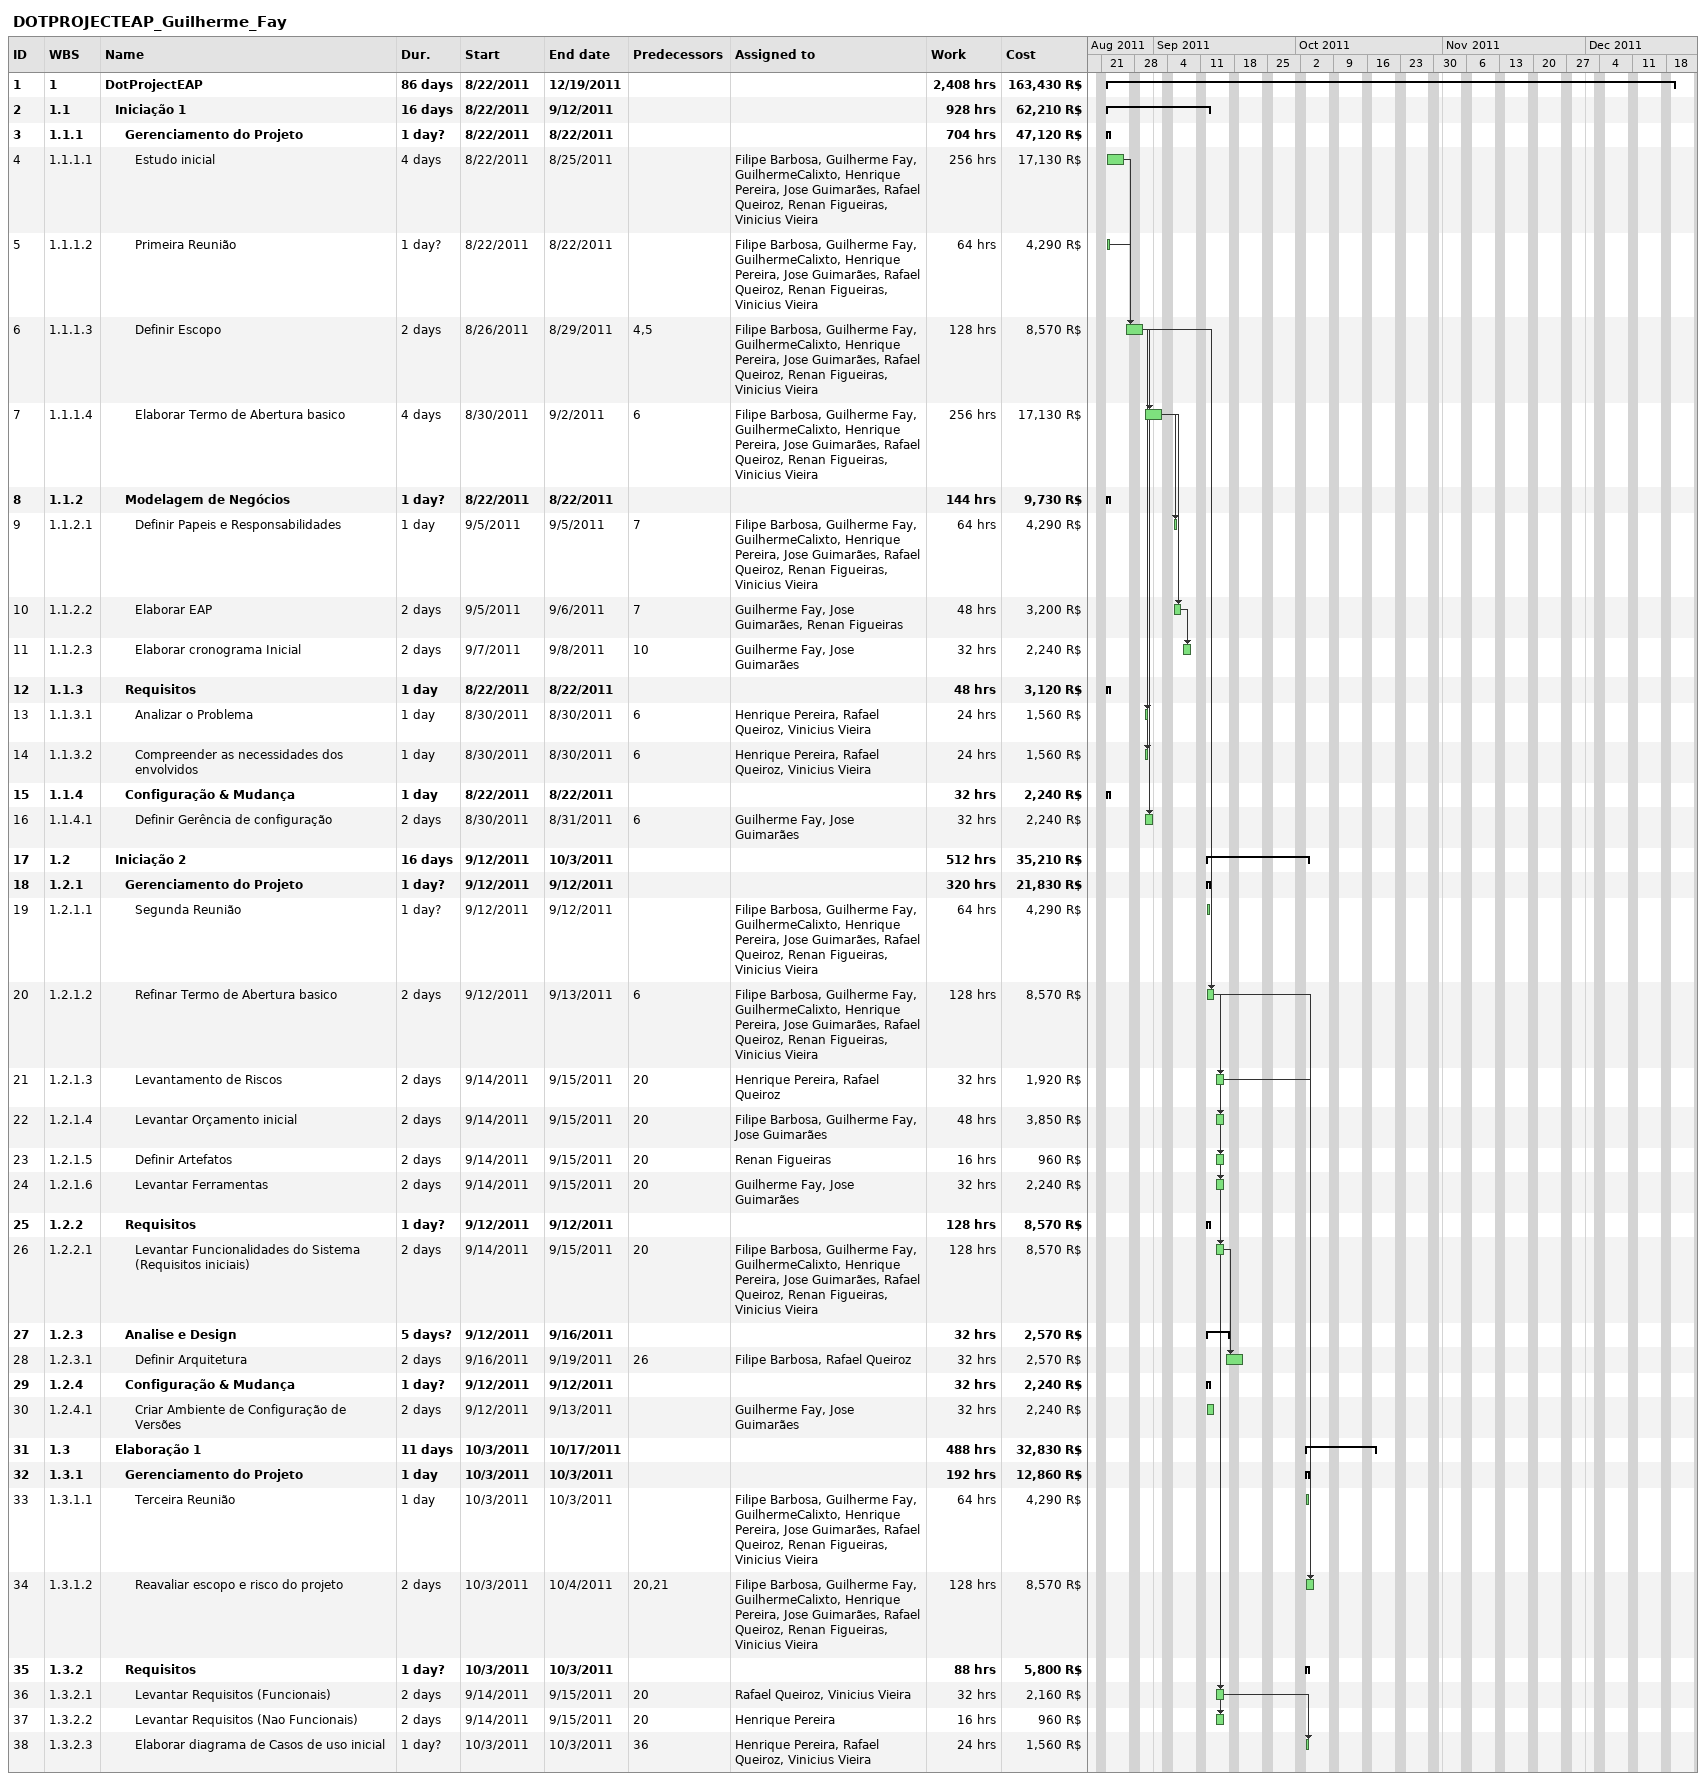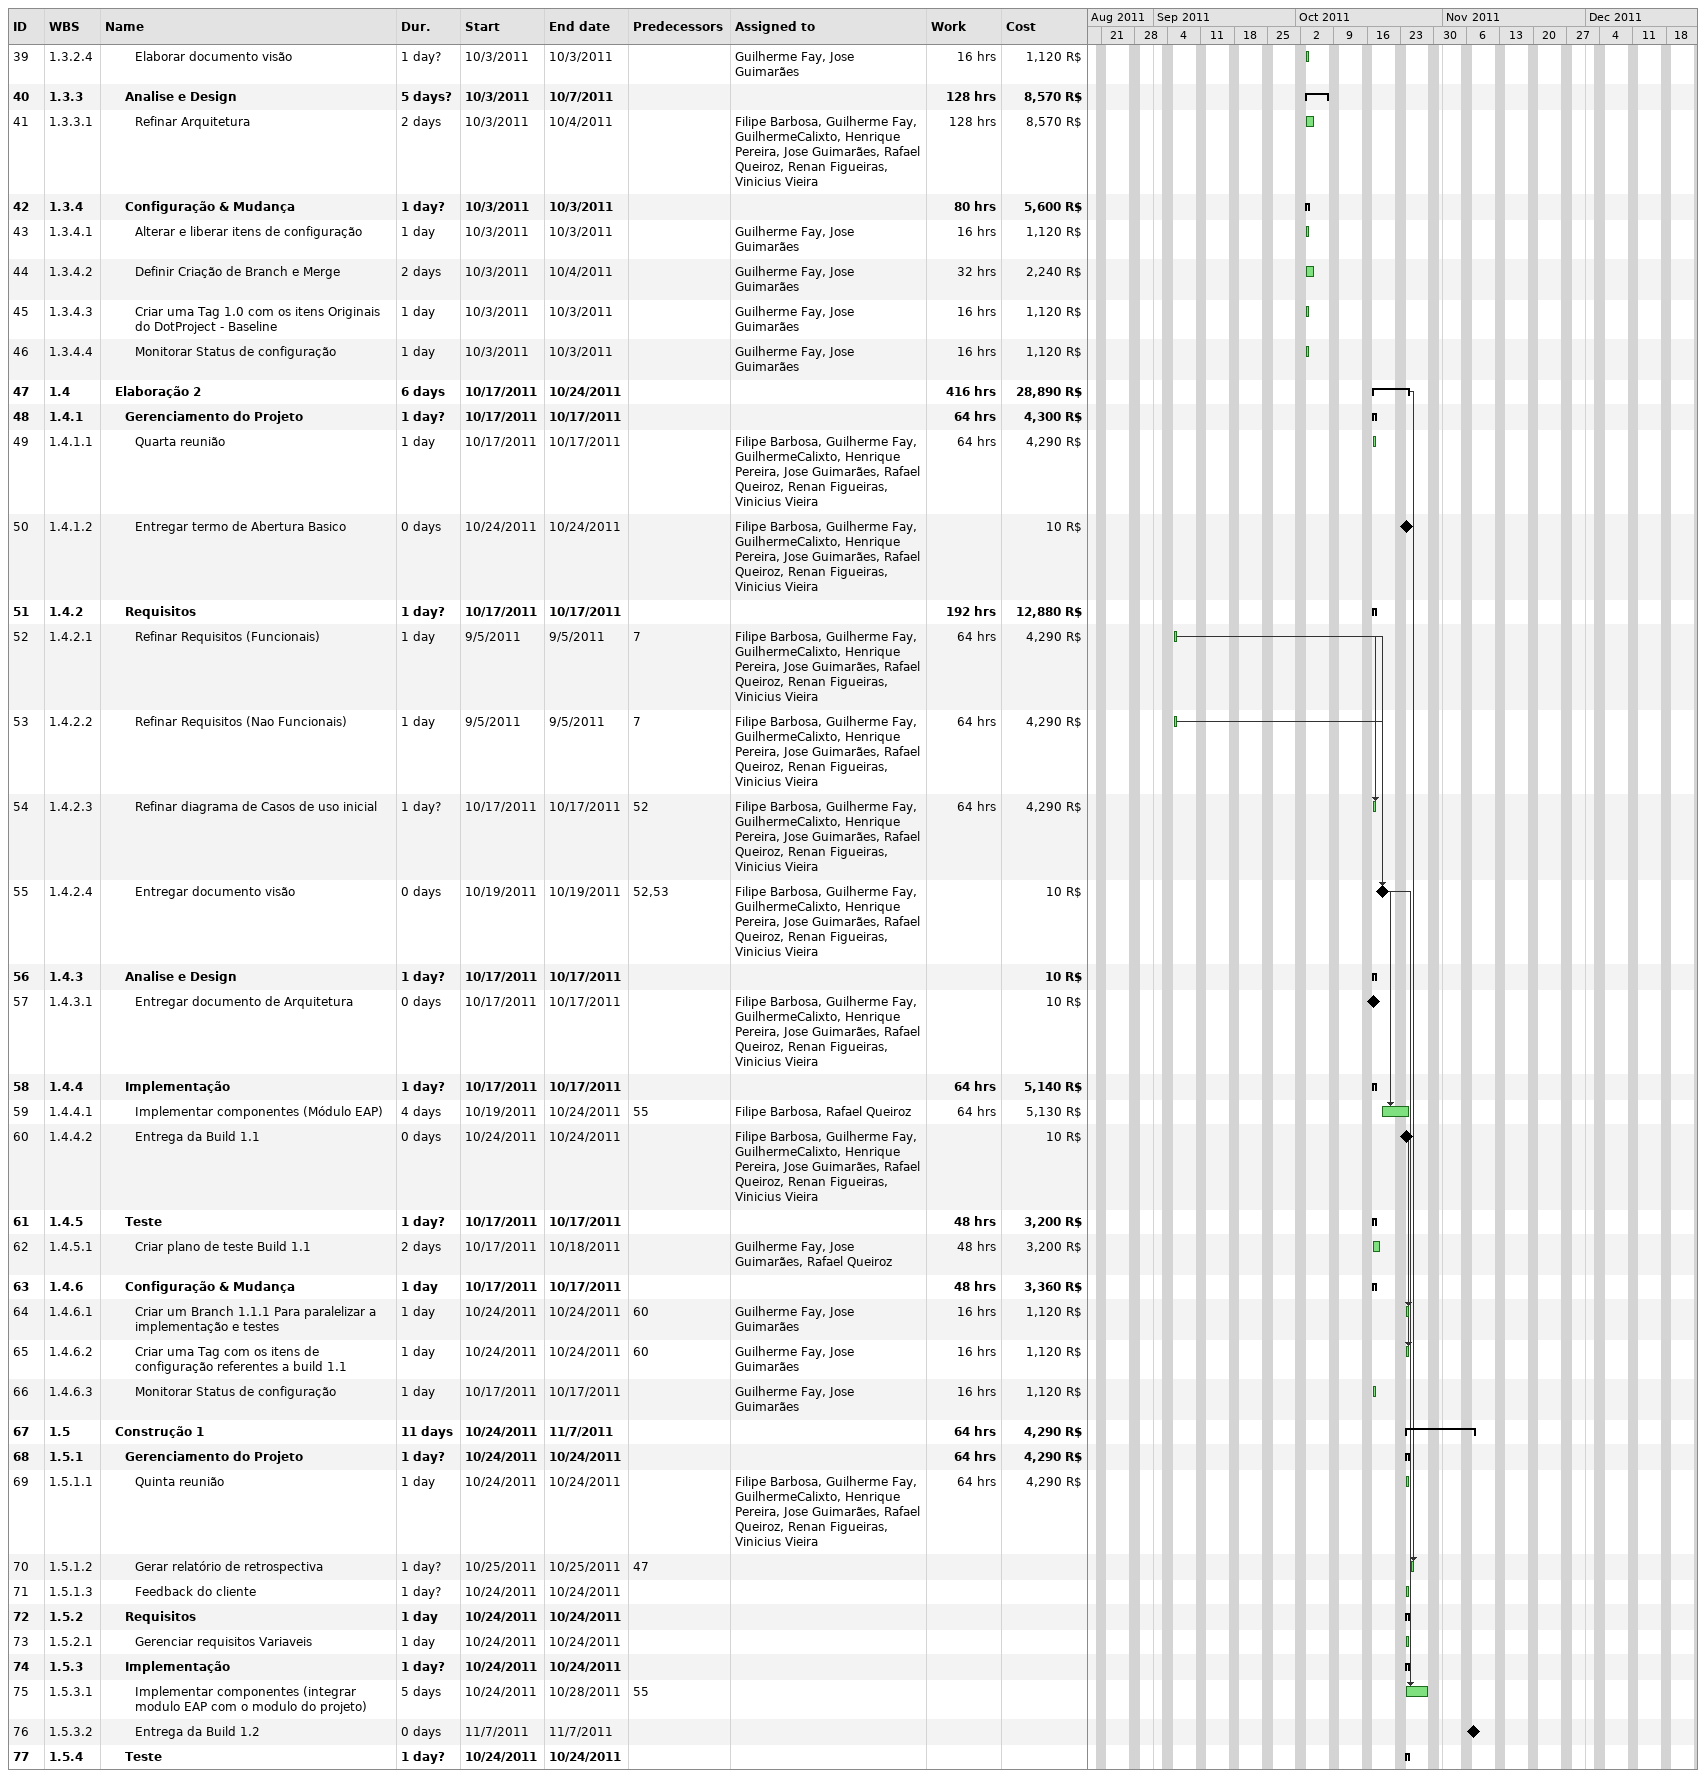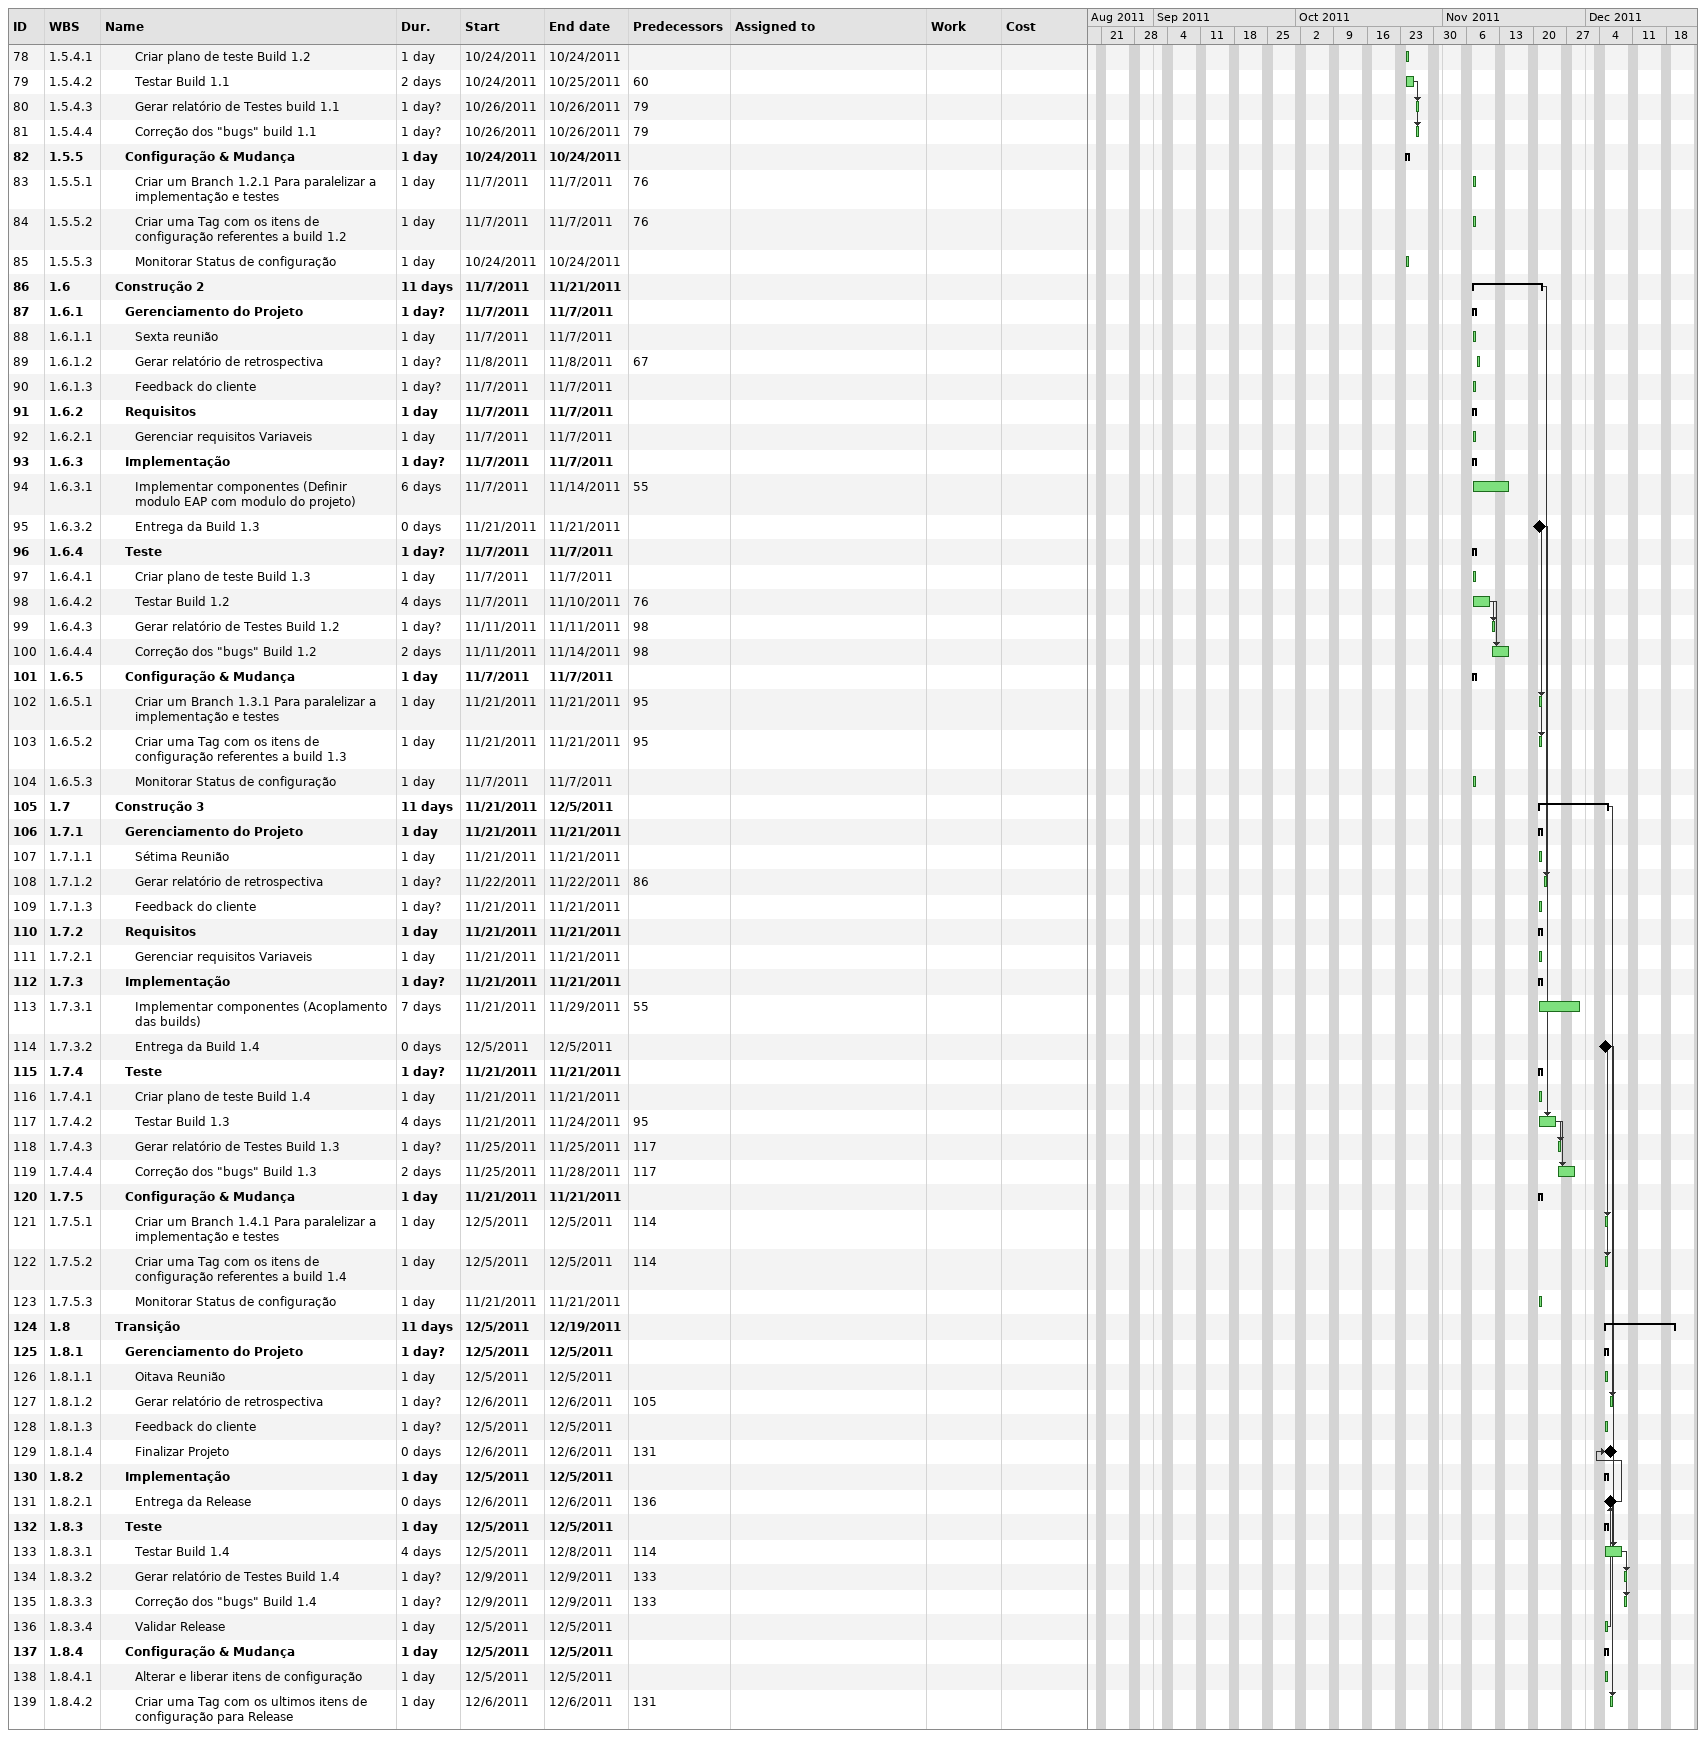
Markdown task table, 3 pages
DOTPROJECTEAP_Guilherme_Fay

| ID | WBS | Task | Duration | Start | Finish | Predecessors | Resources | Work (h) | Cost (R$) |
|---|---|---|---|---|---|---|---|---|---|
| 1 | 1 | **DotProjectEAP** | 86d | 2011-08-22 | 2011-12-19 |  |  | 2408 | 163430 |
| 2 | 1.1 | **Iniciação 1** | 16d | 2011-08-22 | 2011-09-12 |  |  | 928 | 62210 |
| 3 | 1.1.1 | **Gerenciamento do Projeto** | 1d? | 2011-08-22 | 2011-08-22 |  |  | 704 | 47120 |
| 4 | 1.1.1.1 | Estudo inicial | 4d | 2011-08-22 | 2011-08-25 |  | Filipe Barbosa, Guilherme Fay, GuilhermeCalixto, Henrique Pereira, Jose Guimarães, Rafael Queiroz, Renan Figueiras, Vinicius Vieira | 256 | 17130 |
| 5 | 1.1.1.2 | Primeira Reunião | 1d? | 2011-08-22 | 2011-08-22 |  | Filipe Barbosa, Guilherme Fay, GuilhermeCalixto, Henrique Pereira, Jose Guimarães, Rafael Queiroz, Renan Figueiras, Vinicius Vieira | 64 | 4290 |
| 6 | 1.1.1.3 | Definir Escopo | 2d | 2011-08-26 | 2011-08-29 | 4, 5 | Filipe Barbosa, Guilherme Fay, GuilhermeCalixto, Henrique Pereira, Jose Guimarães, Rafael Queiroz, Renan Figueiras, Vinicius Vieira | 128 | 8570 |
| 7 | 1.1.1.4 | Elaborar Termo de Abertura basico | 4d | 2011-08-30 | 2011-09-02 | 6 | Filipe Barbosa, Guilherme Fay, GuilhermeCalixto, Henrique Pereira, Jose Guimarães, Rafael Queiroz, Renan Figueiras, Vinicius Vieira | 256 | 17130 |
| 8 | 1.1.2 | **Modelagem de Negócios** | 1d? | 2011-08-22 | 2011-08-22 |  |  | 144 | 9730 |
| 9 | 1.1.2.1 | Definir Papeis e Responsabilidades | 1d | 2011-09-05 | 2011-09-05 | 7 | Filipe Barbosa, Guilherme Fay, GuilhermeCalixto, Henrique Pereira, Jose Guimarães, Rafael Queiroz, Renan Figueiras, Vinicius Vieira | 64 | 4290 |
| 10 | 1.1.2.2 | Elaborar EAP | 2d | 2011-09-05 | 2011-09-06 | 7 | Guilherme Fay, Jose Guimarães, Renan Figueiras | 48 | 3200 |
| 11 | 1.1.2.3 | Elaborar cronograma Inicial | 2d | 2011-09-07 | 2011-09-08 | 10 | Guilherme Fay, Jose Guimarães | 32 | 2240 |
| 12 | 1.1.3 | **Requisitos** | 1d | 2011-08-22 | 2011-08-22 |  |  | 48 | 3120 |
| 13 | 1.1.3.1 | Analizar o Problema | 1d | 2011-08-30 | 2011-08-30 | 6 | Henrique Pereira, Rafael Queiroz, Vinicius Vieira | 24 | 1560 |
| 14 | 1.1.3.2 | Compreender as necessidades dos envolvidos | 1d | 2011-08-30 | 2011-08-30 | 6 | Henrique Pereira, Rafael Queiroz, Vinicius Vieira | 24 | 1560 |
| 15 | 1.1.4 | **Configuração & Mudança** | 1d | 2011-08-22 | 2011-08-22 |  |  | 32 | 2240 |
| 16 | 1.1.4.1 | Definir Gerência de configuração | 2d | 2011-08-30 | 2011-08-31 | 6 | Guilherme Fay, Jose Guimarães | 32 | 2240 |
| 17 | 1.2 | **Iniciação 2** | 16d | 2011-09-12 | 2011-10-03 |  |  | 512 | 35210 |
| 18 | 1.2.1 | **Gerenciamento do Projeto** | 1d? | 2011-09-12 | 2011-09-12 |  |  | 320 | 21830 |
| 19 | 1.2.1.1 | Segunda Reunião | 1d? | 2011-09-12 | 2011-09-12 |  | Filipe Barbosa, Guilherme Fay, GuilhermeCalixto, Henrique Pereira, Jose Guimarães, Rafael Queiroz, Renan Figueiras, Vinicius Vieira | 64 | 4290 |
| 20 | 1.2.1.2 | Refinar Termo de Abertura basico | 2d | 2011-09-12 | 2011-09-13 | 6 | Filipe Barbosa, Guilherme Fay, GuilhermeCalixto, Henrique Pereira, Jose Guimarães, Rafael Queiroz, Renan Figueiras, Vinicius Vieira | 128 | 8570 |
| 21 | 1.2.1.3 | Levantamento de Riscos | 2d | 2011-09-14 | 2011-09-15 | 20 | Henrique Pereira, Rafael Queiroz | 32 | 1920 |
| 22 | 1.2.1.4 | Levantar Orçamento inicial | 2d | 2011-09-14 | 2011-09-15 | 20 | Filipe Barbosa, Guilherme Fay, Jose Guimarães | 48 | 3850 |
| 23 | 1.2.1.5 | Definir Artefatos | 2d | 2011-09-14 | 2011-09-15 | 20 | Renan Figueiras | 16 | 960 |
| 24 | 1.2.1.6 | Levantar Ferramentas | 2d | 2011-09-14 | 2011-09-15 | 20 | Guilherme Fay, Jose Guimarães | 32 | 2240 |
| 25 | 1.2.2 | **Requisitos** | 1d? | 2011-09-12 | 2011-09-12 |  |  | 128 | 8570 |
| 26 | 1.2.2.1 | Levantar Funcionalidades do Sistema (Requisitos iniciais) | 2d | 2011-09-14 | 2011-09-15 | 20 | Filipe Barbosa, Guilherme Fay, GuilhermeCalixto, Henrique Pereira, Jose Guimarães, Rafael Queiroz, Renan Figueiras, Vinicius Vieira | 128 | 8570 |
| 27 | 1.2.3 | **Analise e Design** | 5d? | 2011-09-12 | 2011-09-16 |  |  | 32 | 2570 |
| 28 | 1.2.3.1 | Definir Arquitetura | 2d | 2011-09-16 | 2011-09-19 | 26 | Filipe Barbosa, Rafael Queiroz | 32 | 2570 |
| 29 | 1.2.4 | **Configuração & Mudança** | 1d? | 2011-09-12 | 2011-09-12 |  |  | 32 | 2240 |
| 30 | 1.2.4.1 | Criar Ambiente de Configuração de Versões | 2d | 2011-09-12 | 2011-09-13 |  | Guilherme Fay, Jose Guimarães | 32 | 2240 |
| 31 | 1.3 | **Elaboração 1** | 11d | 2011-10-03 | 2011-10-17 |  |  | 488 | 32830 |
| 32 | 1.3.1 | **Gerenciamento do Projeto** | 1d | 2011-10-03 | 2011-10-03 |  |  | 192 | 12860 |
| 33 | 1.3.1.1 | Terceira Reunião | 1d | 2011-10-03 | 2011-10-03 |  | Filipe Barbosa, Guilherme Fay, GuilhermeCalixto, Henrique Pereira, Jose Guimarães, Rafael Queiroz, Renan Figueiras, Vinicius Vieira | 64 | 4290 |
| 34 | 1.3.1.2 | Reavaliar escopo e risco do projeto | 2d | 2011-10-03 | 2011-10-04 | 20, 21 | Filipe Barbosa, Guilherme Fay, GuilhermeCalixto, Henrique Pereira, Jose Guimarães, Rafael Queiroz, Renan Figueiras, Vinicius Vieira | 128 | 8570 |
| 35 | 1.3.2 | **Requisitos** | 1d? | 2011-10-03 | 2011-10-03 |  |  | 88 | 5800 |
| 36 | 1.3.2.1 | Levantar Requisitos (Funcionais) | 2d | 2011-09-14 | 2011-09-15 | 20 | Rafael Queiroz, Vinicius Vieira | 32 | 2160 |
| 37 | 1.3.2.2 | Levantar Requisitos (Nao Funcionais) | 2d | 2011-09-14 | 2011-09-15 | 20 | Henrique Pereira | 16 | 960 |
| 38 | 1.3.2.3 | Elaborar diagrama de Casos de uso inicial | 1d? | 2011-10-03 | 2011-10-03 | 36 | Henrique Pereira, Rafael Queiroz, Vinicius Vieira | 24 | 1560 |
| 39 | 1.3.2.4 | Elaborar documento visão | 1d? | 2011-10-03 | 2011-10-03 |  | Guilherme Fay, Jose Guimarães | 16 | 1120 |
| 40 | 1.3.3 | **Analise e Design** | 5d? | 2011-10-03 | 2011-10-07 |  |  | 128 | 8570 |
| 41 | 1.3.3.1 | Refinar Arquitetura | 2d | 2011-10-03 | 2011-10-04 |  | Filipe Barbosa, Guilherme Fay, GuilhermeCalixto, Henrique Pereira, Jose Guimarães, Rafael Queiroz, Renan Figueiras, Vinicius Vieira | 128 | 8570 |
| 42 | 1.3.4 | **Configuração & Mudança** | 1d? | 2011-10-03 | 2011-10-03 |  |  | 80 | 5600 |
| 43 | 1.3.4.1 | Alterar e liberar itens de configuração | 1d | 2011-10-03 | 2011-10-03 |  | Guilherme Fay, Jose Guimarães | 16 | 1120 |
| 44 | 1.3.4.2 | Definir Criação de Branch e Merge | 2d | 2011-10-03 | 2011-10-04 |  | Guilherme Fay, Jose Guimarães | 32 | 2240 |
| 45 | 1.3.4.3 | Criar uma Tag 1.0 com os itens Originais do DotProject - Baseline | 1d | 2011-10-03 | 2011-10-03 |  | Guilherme Fay, Jose Guimarães | 16 | 1120 |
| 46 | 1.3.4.4 | Monitorar Status de configuração | 1d | 2011-10-03 | 2011-10-03 |  | Guilherme Fay, Jose Guimarães | 16 | 1120 |
| 47 | 1.4 | **Elaboração 2** | 6d | 2011-10-17 | 2011-10-24 |  |  | 416 | 28890 |
| 48 | 1.4.1 | **Gerenciamento do Projeto** | 1d? | 2011-10-17 | 2011-10-17 |  |  | 64 | 4300 |
| 49 | 1.4.1.1 | Quarta reunião | 1d | 2011-10-17 | 2011-10-17 |  | Filipe Barbosa, Guilherme Fay, GuilhermeCalixto, Henrique Pereira, Jose Guimarães, Rafael Queiroz, Renan Figueiras, Vinicius Vieira | 64 | 4290 |
| 50 | 1.4.1.2 | Entregar termo de Abertura Basico | 0d | 2011-10-24 | 2011-10-24 |  | Filipe Barbosa, Guilherme Fay, GuilhermeCalixto, Henrique Pereira, Jose Guimarães, Rafael Queiroz, Renan Figueiras, Vinicius Vieira |  | 10 |
| 51 | 1.4.2 | **Requisitos** | 1d? | 2011-10-17 | 2011-10-17 |  |  | 192 | 12880 |
| 52 | 1.4.2.1 | Refinar Requisitos (Funcionais) | 1d | 2011-09-05 | 2011-09-05 | 7 | Filipe Barbosa, Guilherme Fay, GuilhermeCalixto, Henrique Pereira, Jose Guimarães, Rafael Queiroz, Renan Figueiras, Vinicius Vieira | 64 | 4290 |
| 53 | 1.4.2.2 | Refinar Requisitos (Nao Funcionais) | 1d | 2011-09-05 | 2011-09-05 | 7 | Filipe Barbosa, Guilherme Fay, GuilhermeCalixto, Henrique Pereira, Jose Guimarães, Rafael Queiroz, Renan Figueiras, Vinicius Vieira | 64 | 4290 |
| 54 | 1.4.2.3 | Refinar diagrama de Casos de uso inicial | 1d? | 2011-10-17 | 2011-10-17 | 52 | Filipe Barbosa, Guilherme Fay, GuilhermeCalixto, Henrique Pereira, Jose Guimarães, Rafael Queiroz, Renan Figueiras, Vinicius Vieira | 64 | 4290 |
| 55 | 1.4.2.4 | Entregar documento visão | 0d | 2011-10-19 | 2011-10-19 | 52, 53 | Filipe Barbosa, Guilherme Fay, GuilhermeCalixto, Henrique Pereira, Jose Guimarães, Rafael Queiroz, Renan Figueiras, Vinicius Vieira |  | 10 |
| 56 | 1.4.3 | **Analise e Design** | 1d? | 2011-10-17 | 2011-10-17 |  |  |  | 10 |
| 57 | 1.4.3.1 | Entregar documento de Arquitetura | 0d | 2011-10-17 | 2011-10-17 |  | Filipe Barbosa, Guilherme Fay, GuilhermeCalixto, Henrique Pereira, Jose Guimarães, Rafael Queiroz, Renan Figueiras, Vinicius Vieira |  | 10 |
| 58 | 1.4.4 | **Implementação** | 1d? | 2011-10-17 | 2011-10-17 |  |  | 64 | 5140 |
| 59 | 1.4.4.1 | Implementar componentes (Módulo EAP) | 4d | 2011-10-19 | 2011-10-24 | 55 | Filipe Barbosa, Rafael Queiroz | 64 | 5130 |
| 60 | 1.4.4.2 | Entrega da Build 1.1 | 0d | 2011-10-24 | 2011-10-24 |  | Filipe Barbosa, Guilherme Fay, GuilhermeCalixto, Henrique Pereira, Jose Guimarães, Rafael Queiroz, Renan Figueiras, Vinicius Vieira |  | 10 |
| 61 | 1.4.5 | **Teste** | 1d? | 2011-10-17 | 2011-10-17 |  |  | 48 | 3200 |
| 62 | 1.4.5.1 | Criar plano de teste Build 1.1 | 2d | 2011-10-17 | 2011-10-18 |  | Guilherme Fay, Jose Guimarães, Rafael Queiroz | 48 | 3200 |
| 63 | 1.4.6 | **Configuração & Mudança** | 1d | 2011-10-17 | 2011-10-17 |  |  | 48 | 3360 |
| 64 | 1.4.6.1 | Criar um Branch 1.1.1 Para paralelizar a implementação e testes | 1d | 2011-10-24 | 2011-10-24 | 60 | Guilherme Fay, Jose Guimarães | 16 | 1120 |
| 65 | 1.4.6.2 | Criar uma Tag com os itens de configuração referentes a build 1.1 | 1d | 2011-10-24 | 2011-10-24 | 60 | Guilherme Fay, Jose Guimarães | 16 | 1120 |
| 66 | 1.4.6.3 | Monitorar Status de configuração | 1d | 2011-10-17 | 2011-10-17 |  | Guilherme Fay, Jose Guimarães | 16 | 1120 |
| 67 | 1.5 | **Construção 1** | 11d | 2011-10-24 | 2011-11-07 |  |  | 64 | 4290 |
| 68 | 1.5.1 | **Gerenciamento do Projeto** | 1d? | 2011-10-24 | 2011-10-24 |  |  | 64 | 4290 |
| 69 | 1.5.1.1 | Quinta reunião | 1d | 2011-10-24 | 2011-10-24 |  | Filipe Barbosa, Guilherme Fay, GuilhermeCalixto, Henrique Pereira, Jose Guimarães, Rafael Queiroz, Renan Figueiras, Vinicius Vieira | 64 | 4290 |
| 70 | 1.5.1.2 | Gerar relatório de retrospectiva | 1d? | 2011-10-25 | 2011-10-25 | 47 |  |  |  |
| 71 | 1.5.1.3 | Feedback do cliente | 1d? | 2011-10-24 | 2011-10-24 |  |  |  |  |
| 72 | 1.5.2 | **Requisitos** | 1d | 2011-10-24 | 2011-10-24 |  |  |  |  |
| 73 | 1.5.2.1 | Gerenciar requisitos Variaveis | 1d | 2011-10-24 | 2011-10-24 |  |  |  |  |
| 74 | 1.5.3 | **Implementação** | 1d? | 2011-10-24 | 2011-10-24 |  |  |  |  |
| 75 | 1.5.3.1 | Implementar componentes (integrar modulo EAP com o modulo do projeto) | 5d | 2011-10-24 | 2011-10-28 | 55 |  |  |  |
| 76 | 1.5.3.2 | Entrega da Build 1.2 | 0d | 2011-11-07 | 2011-11-07 |  |  |  |  |
| 77 | 1.5.4 | **Teste** | 1d? | 2011-10-24 | 2011-10-24 |  |  |  |  |
| 78 | 1.5.4.1 | Criar plano de teste Build 1.2 | 1d | 2011-10-24 | 2011-10-24 |  |  |  |  |
| 79 | 1.5.4.2 | Testar Build 1.1 | 2d | 2011-10-24 | 2011-10-25 | 60 |  |  |  |
| 80 | 1.5.4.3 | Gerar relatório de Testes build 1.1 | 1d? | 2011-10-26 | 2011-10-26 | 79 |  |  |  |
| 81 | 1.5.4.4 | Correção dos "bugs" build 1.1 | 1d? | 2011-10-26 | 2011-10-26 | 79 |  |  |  |
| 82 | 1.5.5 | **Configuração & Mudança** | 1d | 2011-10-24 | 2011-10-24 |  |  |  |  |
| 83 | 1.5.5.1 | Criar um Branch 1.2.1 Para paralelizar a implementação e testes | 1d | 2011-11-07 | 2011-11-07 | 76 |  |  |  |
| 84 | 1.5.5.2 | Criar uma Tag com os itens de configuração referentes a build 1.2 | 1d | 2011-11-07 | 2011-11-07 | 76 |  |  |  |
| 85 | 1.5.5.3 | Monitorar Status de configuração | 1d | 2011-10-24 | 2011-10-24 |  |  |  |  |
| 86 | 1.6 | **Construção 2** | 11d | 2011-11-07 | 2011-11-21 |  |  |  |  |
| 87 | 1.6.1 | **Gerenciamento do Projeto** | 1d? | 2011-11-07 | 2011-11-07 |  |  |  |  |
| 88 | 1.6.1.1 | Sexta reunião | 1d | 2011-11-07 | 2011-11-07 |  |  |  |  |
| 89 | 1.6.1.2 | Gerar relatório de retrospectiva | 1d? | 2011-11-08 | 2011-11-08 | 67 |  |  |  |
| 90 | 1.6.1.3 | Feedback do cliente | 1d? | 2011-11-07 | 2011-11-07 |  |  |  |  |
| 91 | 1.6.2 | **Requisitos** | 1d | 2011-11-07 | 2011-11-07 |  |  |  |  |
| 92 | 1.6.2.1 | Gerenciar requisitos Variaveis | 1d | 2011-11-07 | 2011-11-07 |  |  |  |  |
| 93 | 1.6.3 | **Implementação** | 1d? | 2011-11-07 | 2011-11-07 |  |  |  |  |
| 94 | 1.6.3.1 | Implementar componentes (Definir modulo EAP com modulo do projeto) | 6d | 2011-11-07 | 2011-11-14 | 55 |  |  |  |
| 95 | 1.6.3.2 | Entrega da Build 1.3 | 0d | 2011-11-21 | 2011-11-21 |  |  |  |  |
| 96 | 1.6.4 | **Teste** | 1d? | 2011-11-07 | 2011-11-07 |  |  |  |  |
| 97 | 1.6.4.1 | Criar plano de teste Build 1.3 | 1d | 2011-11-07 | 2011-11-07 |  |  |  |  |
| 98 | 1.6.4.2 | Testar Build 1.2 | 4d | 2011-11-07 | 2011-11-10 | 76 |  |  |  |
| 99 | 1.6.4.3 | Gerar relatório de Testes Build 1.2 | 1d? | 2011-11-11 | 2011-11-11 | 98 |  |  |  |
| 100 | 1.6.4.4 | Correção dos "bugs" Build 1.2 | 2d | 2011-11-11 | 2011-11-14 | 98 |  |  |  |
| 101 | 1.6.5 | **Configuração & Mudança** | 1d | 2011-11-07 | 2011-11-07 |  |  |  |  |
| 102 | 1.6.5.1 | Criar um Branch 1.3.1 Para paralelizar a implementação e testes | 1d | 2011-11-21 | 2011-11-21 | 95 |  |  |  |
| 103 | 1.6.5.2 | Criar uma Tag com os itens de configuração referentes a build 1.3 | 1d | 2011-11-21 | 2011-11-21 | 95 |  |  |  |
| 104 | 1.6.5.3 | Monitorar Status de configuração | 1d | 2011-11-07 | 2011-11-07 |  |  |  |  |
| 105 | 1.7 | **Construção 3** | 11d | 2011-11-21 | 2011-12-05 |  |  |  |  |
| 106 | 1.7.1 | **Gerenciamento do Projeto** | 1d | 2011-11-21 | 2011-11-21 |  |  |  |  |
| 107 | 1.7.1.1 | Sétima Reunião | 1d | 2011-11-21 | 2011-11-21 |  |  |  |  |
| 108 | 1.7.1.2 | Gerar relatório de retrospectiva | 1d? | 2011-11-22 | 2011-11-22 | 86 |  |  |  |
| 109 | 1.7.1.3 | Feedback do cliente | 1d? | 2011-11-21 | 2011-11-21 |  |  |  |  |
| 110 | 1.7.2 | **Requisitos** | 1d | 2011-11-21 | 2011-11-21 |  |  |  |  |
| 111 | 1.7.2.1 | Gerenciar requisitos Variaveis | 1d | 2011-11-21 | 2011-11-21 |  |  |  |  |
| 112 | 1.7.3 | **Implementação** | 1d? | 2011-11-21 | 2011-11-21 |  |  |  |  |
| 113 | 1.7.3.1 | Implementar componentes (Acoplamento das builds) | 7d | 2011-11-21 | 2011-11-29 | 55 |  |  |  |
| 114 | 1.7.3.2 | Entrega da Build 1.4 | 0d | 2011-12-05 | 2011-12-05 |  |  |  |  |
| 115 | 1.7.4 | **Teste** | 1d? | 2011-11-21 | 2011-11-21 |  |  |  |  |
| 116 | 1.7.4.1 | Criar plano de teste Build 1.4 | 1d | 2011-11-21 | 2011-11-21 |  |  |  |  |
| 117 | 1.7.4.2 | Testar Build 1.3 | 4d | 2011-11-21 | 2011-11-24 | 95 |  |  |  |
| 118 | 1.7.4.3 | Gerar relatório de Testes Build 1.3 | 1d? | 2011-11-25 | 2011-11-25 | 117 |  |  |  |
| 119 | 1.7.4.4 | Correção dos "bugs" Build 1.3 | 2d | 2011-11-25 | 2011-11-28 | 117 |  |  |  |
| 120 | 1.7.5 | **Configuração & Mudança** | 1d | 2011-11-21 | 2011-11-21 |  |  |  |  |
| 121 | 1.7.5.1 | Criar um Branch 1.4.1 Para paralelizar a implementação e testes | 1d | 2011-12-05 | 2011-12-05 | 114 |  |  |  |
| 122 | 1.7.5.2 | Criar uma Tag com os itens de configuração referentes a build 1.4 | 1d | 2011-12-05 | 2011-12-05 | 114 |  |  |  |
| 123 | 1.7.5.3 | Monitorar Status de configuração | 1d | 2011-11-21 | 2011-11-21 |  |  |  |  |
| 124 | 1.8 | **Transição** | 11d | 2011-12-05 | 2011-12-19 |  |  |  |  |
| 125 | 1.8.1 | **Gerenciamento do Projeto** | 1d? | 2011-12-05 | 2011-12-05 |  |  |  |  |
| 126 | 1.8.1.1 | Oitava Reunião | 1d | 2011-12-05 | 2011-12-05 |  |  |  |  |
| 127 | 1.8.1.2 | Gerar relatório de retrospectiva | 1d? | 2011-12-06 | 2011-12-06 | 105 |  |  |  |
| 128 | 1.8.1.3 | Feedback do cliente | 1d? | 2011-12-05 | 2011-12-05 |  |  |  |  |
| 129 | 1.8.1.4 | Finalizar Projeto | 0d | 2011-12-06 | 2011-12-06 | 131 |  |  |  |
| 130 | 1.8.2 | **Implementação** | 1d | 2011-12-05 | 2011-12-05 |  |  |  |  |
| 131 | 1.8.2.1 | Entrega da Release | 0d | 2011-12-06 | 2011-12-06 | 136 |  |  |  |
| 132 | 1.8.3 | **Teste** | 1d | 2011-12-05 | 2011-12-05 |  |  |  |  |
| 133 | 1.8.3.1 | Testar Build 1.4 | 4d | 2011-12-05 | 2011-12-08 | 114 |  |  |  |
| 134 | 1.8.3.2 | Gerar relatório de Testes Build 1.4 | 1d? | 2011-12-09 | 2011-12-09 | 133 |  |  |  |
| 135 | 1.8.3.3 | Correção dos "bugs" Build 1.4 | 1d? | 2011-12-09 | 2011-12-09 | 133 |  |  |  |
| 136 | 1.8.3.4 | Validar Release | 1d | 2011-12-05 | 2011-12-05 |  |  |  |  |
| 137 | 1.8.4 | **Configuração & Mudança** | 1d | 2011-12-05 | 2011-12-05 |  |  |  |  |
| 138 | 1.8.4.1 | Alterar e liberar itens de configuração | 1d | 2011-12-05 | 2011-12-05 |  |  |  |  |
| 139 | 1.8.4.2 | Criar uma Tag com os ultimos itens de configuração para Release | 1d | 2011-12-06 | 2011-12-06 | 131 |  |  |  |
